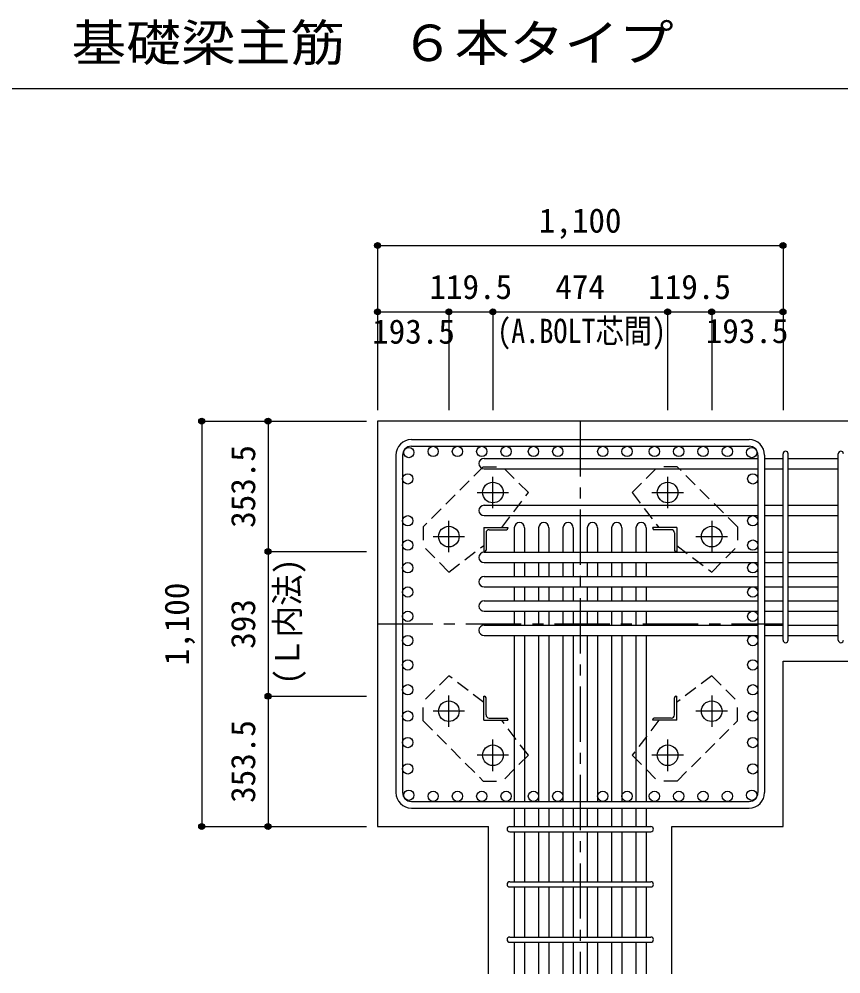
# Model space of a CAD drawing. Units: millimetres at full size, sheet at 1:30. Extents: x -5973 to 5954, y -4195 to 4201.
# Drawn here: x -970 to 1259, y -2625 to -33 of the extents above; entities that cross this region are included whole.
import ezdxf
from ezdxf.enums import TextEntityAlignment as Align

# ---------------------------------------------------------------- set-up
doc = ezdxf.new("R2010")
doc.units = ezdxf.units.MM
doc.header["$LTSCALE"] = 30
doc.header["$PDMODE"] = 32
doc.header["$PDSIZE"] = 15
doc.linetypes.add('CHAIN1', pattern=[8, 5, -1, 1, -1])
doc.linetypes.add('DASHED1', pattern=[1.8, 1.2, -0.6])
for name, color, linetype in [('0-1_躯体線', 2, 'Continuous'), ('0-2_アンカー、アングル', 4, 'Continuous'), ('0-3_立上り筋', 3, 'Continuous'), ('0-4_フープ筋', 7, 'Continuous'), ('0-5_基礎梁筋', 7, 'Continuous'), ('0-6_スタラップ筋', 7, 'Continuous'), ('0-7_文字', 4, 'Continuous'), ('0-9_プレート', 4, 'DASHED1'), ('0-D_寸法', 4, 'Continuous'), ('6-7_文字', 7, 'Continuous'), ('F-0_枠', 6, 'Continuous')]:
    doc.layers.add(name, color=color, linetype=linetype)
doc.styles.add('ＭＳ ゴシック', font='')
doc.styles.get('ＭＳ ゴシック').set_extended_font_data('MS Gothic')

msp = doc.modelspace()

# ---------------------------------------------------------------- linework, layer by layer
at = {"layer": '0-1_躯体線'}
for p, q in [((1502.44, -1124.89), (2.44, -1124.89)), ((2.44, -1124.89), (2.44, -2224.89)), ((1102.44, -1775.89), (1502.44, -1775.89)), ((1102.44, -2224.89), (1102.44, -1775.89)), ((2.44, -2224.89), (303.94, -2224.89)), ((303.94, -2624.89), (303.94, -2224.89))]:
    msp.add_line(p, q, dxfattribs=at)
msp.add_lwpolyline([(800.94, -2624.89), (800.94, -2224.89), (1102.44, -2224.89)], dxfattribs=at)
at = {"layer": '0-2_アンカー、アングル', "linetype": 'CHAIN1'}
for p, q in [((315.44, -1361.1), (315.44, -1275.59)), ((789.44, -1275.6), (789.44, -1361.09)), ((272.64, -1318.39), (358.14, -1318.39)), ((746.74, -1318.39), (832.24, -1318.39)), ((195.94, -1480.6), (195.94, -1395.09)), ((908.94, -1395.1), (908.94, -1480.59)), ((153.14, -1437.89), (238.64, -1437.89)), ((866.24, -1437.89), (951.74, -1437.89)), ((195.94, -1954.69), (195.94, -1869.2)), ((908.94, -1869.19), (908.94, -1954.7)), ((238.64, -1911.89), (153.14, -1911.89)), ((951.74, -1911.89), (866.24, -1911.89)), ((315.44, -2074.19), (315.44, -1988.7)), ((789.44, -1988.69), (789.44, -2074.2)), ((358.14, -2031.39), (272.64, -2031.39)), ((832.24, -2031.39), (746.74, -2031.39))]:
    msp.add_line(p, q, dxfattribs=at)
at = {"layer": '0-2_アンカー、アングル'}
for p, q in [((290.94, -1413.39), (355.94, -1413.39)), ((290.94, -1413.39), (290.94, -1478.39)), ((305.44, -1419.39), (351.94, -1419.39)), ((355.94, -1413.39), (355.94, -1415.39)), ((813.94, -1413.39), (748.94, -1413.39)), ((748.94, -1415.39), (748.94, -1413.39)), ((799.44, -1419.39), (752.94, -1419.39)), ((813.94, -1413.39), (813.94, -1478.39)), ((296.94, -1427.89), (296.94, -1474.39)), ((807.94, -1427.89), (807.94, -1474.39)), ((292.94, -1478.39), (290.94, -1478.39)), ((813.94, -1478.39), (811.94, -1478.39)), ((290.94, -1871.39), (292.94, -1871.39)), ((290.94, -1936.39), (290.94, -1871.39)), ((296.94, -1921.89), (296.94, -1875.39)), ((807.94, -1921.89), (807.94, -1875.39)), ((811.94, -1871.39), (813.94, -1871.39)), ((813.94, -1936.39), (813.94, -1871.39)), ((290.94, -1936.39), (355.94, -1936.39)), ((305.44, -1930.39), (351.94, -1930.39)), ((355.94, -1934.39), (355.94, -1936.39)), ((748.94, -1936.39), (748.94, -1934.39)), ((813.94, -1936.39), (748.94, -1936.39)), ((799.44, -1930.39), (752.94, -1930.39))]:
    msp.add_line(p, q, dxfattribs=at)
at = {"layer": '0-2_アンカー、アングル', "color": 3}
for centre in [(315.44, -1318.39), (789.44, -1318.39), (195.94, -1437.89), (908.94, -1437.89), (195.94, -1911.89), (908.94, -1911.89), (315.44, -2031.39), (789.44, -2031.39)]:
    msp.add_circle(centre, 28, dxfattribs=at)
at = {"layer": '0-2_アンカー、アングル'}
for centre, radius, start, end in [((305.44, -1427.89), 8.5, 90, 180), ((351.94, -1415.39), 4, 270, 0), ((752.94, -1415.39), 4, 180, 270), ((799.44, -1427.89), 8.5, 0, 90), ((292.94, -1474.39), 4, 270, 0), ((811.94, -1474.39), 4, 180, 270), ((292.94, -1875.39), 4, 0, 90), ((811.94, -1875.39), 4, 90, 180), ((305.44, -1921.89), 8.5, 180, 270), ((351.94, -1934.39), 4, 0, 90), ((752.94, -1934.39), 4, 90, 180), ((799.44, -1921.89), 8.5, 270, 0)]:
    msp.add_arc(centre, radius, start, end, dxfattribs=at)
at = {"layer": '0-3_立上り筋'}
for centre in [(87.37, -1209.82), (153.37, -1206.89), (219.37, -1206.89), (285.37, -1206.89), (351.37, -1206.89), (425.44, -1206.89), (491.44, -1206.89), (613.44, -1206.89), (679.44, -1206.89), (753.51, -1206.89), (819.51, -1206.89), (885.51, -1206.89), (951.51, -1206.89), (1017.51, -1209.82), (84.44, -1281.37), (1020.44, -1281.37), (84.44, -1395.11), (1020.44, -1395.11), (84.44, -1461.11), (1020.44, -1461.11), (84.44, -1522.39), (1020.44, -1522.39), (84.44, -1588.39), (1020.44, -1588.39), (84.44, -1654.39), (1020.44, -1654.39), (84.44, -1720.39), (1020.44, -1720.39), (84.44, -1786.39), (1020.44, -1786.39), (84.44, -1853.77), (1020.44, -1853.77), (84.44, -1925.32), (1020.44, -1925.32), (84.44, -1996.87), (1020.44, -1996.87), (84.44, -2068.42), (1020.44, -2068.42), (87.37, -2139.97), (153.37, -2142.89), (219.37, -2142.89), (285.37, -2142.89), (351.37, -2142.89), (425.44, -2142.89), (491.44, -2142.89), (613.44, -2142.89), (679.44, -2142.89), (753.51, -2142.89), (819.51, -2142.89), (885.51, -2142.89), (951.51, -2142.89), (1017.51, -2139.97)]:
    msp.add_circle(centre, 14, dxfattribs=at)
at = {"layer": '0-4_フープ筋'}
for p, q in [((94.44, -1174.89), (1010.44, -1174.89)), ((52.44, -1216.89), (52.44, -2132.89)), ((70.44, -1216.89), (70.44, -2132.89)), ((94.44, -1192.89), (1010.44, -1192.89)), ((1034.44, -1216.89), (1034.44, -2132.89)), ((1052.44, -1216.89), (1052.44, -2132.89)), ((94.44, -2156.89), (1010.44, -2156.89)), ((94.44, -2174.89), (1010.44, -2174.89))]:
    msp.add_line(p, q, dxfattribs=at)
for centre, radius, start, end in [((94.44, -1216.89), 42, 90, 180), ((1010.44, -1216.89), 42, 0, 90), ((94.44, -1216.89), 24, 90, 180), ((1010.44, -1216.89), 24, 0, 90), ((94.44, -2132.89), 42, 180, 270), ((94.44, -2132.89), 24, 180, 270), ((1010.44, -2132.89), 42, 270, 0), ((1010.44, -2132.89), 24, 270, 0)]:
    msp.add_arc(centre, radius, start, end, dxfattribs=at)
at = {"layer": '0-5_基礎梁筋'}
for p, q in [((291.44, -1225.82), (1034.44, -1225.82)), ((1052.44, -1225.82), (1102.44, -1225.82)), ((1116.44, -1225.82), (1252.44, -1225.82)), ((291.44, -1253.82), (1034.44, -1253.82)), ((1052.44, -1253.82), (1102.44, -1253.82)), ((1116.44, -1253.82), (1252.44, -1253.82)), ((291.44, -1353.11), (1034.44, -1353.11)), ((1052.44, -1353.11), (1102.44, -1353.11)), ((1116.44, -1353.11), (1252.44, -1353.11)), ((291.44, -1381.11), (1034.44, -1381.11)), ((1052.44, -1381.11), (1102.44, -1381.11)), ((1116.44, -1381.11), (1252.44, -1381.11)), ((373.44, -1413.89), (373.44, -1480.39)), ((401.44, -1413.89), (401.44, -1480.39)), ((439.44, -1413.89), (439.44, -1480.39)), ((467.44, -1413.89), (467.44, -1480.39)), ((505.44, -1413.89), (505.44, -1480.39)), ((533.44, -1413.89), (533.44, -1480.39)), ((571.44, -1413.89), (571.44, -1480.39)), ((599.44, -1413.89), (599.44, -1480.39)), ((637.44, -1413.89), (637.44, -1480.39)), ((665.44, -1413.89), (665.44, -1480.39)), ((703.44, -1413.89), (703.44, -1480.39)), ((731.44, -1413.89), (731.44, -1480.39)), ((291.44, -1480.39), (1034.44, -1480.39)), ((1052.44, -1480.39), (1102.44, -1480.39)), ((1116.44, -1480.39), (1252.44, -1480.39)), ((291.44, -1508.39), (1034.44, -1508.39)), ((373.44, -1508.39), (373.44, -1546.39)), ((401.44, -1508.39), (401.44, -1546.39)), ((439.44, -1508.39), (439.44, -1546.39)), ((467.44, -1508.39), (467.44, -1546.39)), ((505.44, -1508.39), (505.44, -1546.39)), ((533.44, -1508.39), (533.44, -1546.39)), ((571.44, -1508.39), (571.44, -1546.39)), ((599.44, -1508.39), (599.44, -1546.39)), ((637.44, -1508.39), (637.44, -1546.39)), ((665.44, -1508.39), (665.44, -1546.39)), ((703.44, -1508.39), (703.44, -1546.39)), ((731.44, -1508.39), (731.44, -1546.39)), ((1052.44, -1508.39), (1102.44, -1508.39)), ((1116.44, -1508.39), (1252.44, -1508.39)), ((291.44, -1546.39), (1034.44, -1546.39)), ((1052.44, -1546.39), (1102.44, -1546.39)), ((1116.44, -1546.39), (1252.44, -1546.39)), ((291.44, -1574.39), (1034.44, -1574.39)), ((373.44, -1574.39), (373.44, -1612.39)), ((401.44, -1574.39), (401.44, -1612.39)), ((439.44, -1574.39), (439.44, -1612.39)), ((467.44, -1574.39), (467.44, -1612.39)), ((505.44, -1574.39), (505.44, -1612.39)), ((533.44, -1574.39), (533.44, -1612.39)), ((571.44, -1574.39), (571.44, -1612.39)), ((599.44, -1574.39), (599.44, -1612.39)), ((637.44, -1574.39), (637.44, -1612.39)), ((665.44, -1574.39), (665.44, -1612.39)), ((703.44, -1574.39), (703.44, -1612.39)), ((731.44, -1574.39), (731.44, -1612.39)), ((1052.44, -1574.39), (1102.44, -1574.39)), ((1116.44, -1574.39), (1252.44, -1574.39)), ((291.44, -1612.39), (1034.44, -1612.39)), ((1052.44, -1612.39), (1102.44, -1612.39)), ((1116.44, -1612.39), (1252.44, -1612.39)), ((291.44, -1640.39), (1034.44, -1640.39)), ((373.44, -1640.39), (373.44, -1678.39)), ((401.44, -1640.39), (401.44, -1678.39)), ((439.44, -1640.39), (439.44, -1678.39)), ((467.44, -1640.39), (467.44, -1678.39)), ((505.44, -1640.39), (505.44, -1678.39)), ((533.44, -1640.39), (533.44, -1678.39)), ((571.44, -1640.39), (571.44, -1678.39)), ((599.44, -1640.39), (599.44, -1678.39)), ((637.44, -1640.39), (637.44, -1678.39)), ((665.44, -1640.39), (665.44, -1678.39)), ((703.44, -1640.39), (703.44, -1678.39)), ((731.44, -1640.39), (731.44, -1678.39)), ((1052.44, -1640.39), (1102.44, -1640.39)), ((1116.44, -1640.39), (1252.44, -1640.39)), ((291.44, -1678.39), (1034.44, -1678.39)), ((1052.44, -1678.39), (1102.44, -1678.39)), ((1116.44, -1678.39), (1252.44, -1678.39)), ((291.44, -1706.39), (1034.44, -1706.39)), ((373.44, -1706.39), (373.44, -2156.89)), ((401.44, -1706.39), (401.44, -2156.89)), ((439.44, -1706.39), (439.44, -2156.89)), ((467.44, -1706.39), (467.44, -2156.89)), ((505.44, -1706.39), (505.44, -2156.89)), ((533.44, -1706.39), (533.44, -2156.89)), ((571.44, -1706.39), (571.44, -2156.89)), ((599.44, -1706.39), (599.44, -2156.89)), ((637.44, -1706.39), (637.44, -2156.89)), ((665.44, -1706.39), (665.44, -2156.89)), ((703.44, -1706.39), (703.44, -2156.89)), ((731.44, -1706.39), (731.44, -2156.89)), ((1052.44, -1706.39), (1102.44, -1706.39)), ((1116.44, -1706.39), (1252.44, -1706.39)), ((373.44, -2174.89), (373.44, -2224.89)), ((401.44, -2174.89), (401.44, -2224.89)), ((439.44, -2174.89), (439.44, -2224.89)), ((467.44, -2174.89), (467.44, -2224.89)), ((505.44, -2174.89), (505.44, -2224.89)), ((533.44, -2174.89), (533.44, -2224.89)), ((571.44, -2174.89), (571.44, -2224.89)), ((599.44, -2174.89), (599.44, -2224.89)), ((637.44, -2174.89), (637.44, -2224.89)), ((665.44, -2174.89), (665.44, -2224.89)), ((703.44, -2174.89), (703.44, -2224.89)), ((731.44, -2174.89), (731.44, -2224.89)), ((373.44, -2238.89), (373.44, -2374.89)), ((401.44, -2238.89), (401.44, -2374.89)), ((439.44, -2238.89), (439.44, -2374.89)), ((467.44, -2238.89), (467.44, -2374.89)), ((505.44, -2238.89), (505.44, -2374.89)), ((533.44, -2238.89), (533.44, -2374.89)), ((571.44, -2238.89), (571.44, -2374.89)), ((599.44, -2238.89), (599.44, -2374.89)), ((637.44, -2238.89), (637.44, -2374.89)), ((665.44, -2238.89), (665.44, -2374.89)), ((703.44, -2238.89), (703.44, -2374.89)), ((731.44, -2238.89), (731.44, -2374.89)), ((373.44, -2388.89), (373.44, -2524.89)), ((401.44, -2388.89), (401.44, -2524.89)), ((439.44, -2388.89), (439.44, -2524.89)), ((467.44, -2388.89), (467.44, -2524.89)), ((505.44, -2388.89), (505.44, -2524.89)), ((533.44, -2388.89), (533.44, -2524.89)), ((571.44, -2388.89), (571.44, -2524.89)), ((599.44, -2388.89), (599.44, -2524.89)), ((637.44, -2388.89), (637.44, -2524.89)), ((665.44, -2388.89), (665.44, -2524.89)), ((703.44, -2388.89), (703.44, -2524.89)), ((731.44, -2388.89), (731.44, -2524.89)), ((373.44, -2538.89), (373.44, -2624.89)), ((401.44, -2538.89), (401.44, -2624.89)), ((439.44, -2538.89), (439.44, -2624.89)), ((467.44, -2538.89), (467.44, -2624.89)), ((505.44, -2538.89), (505.44, -2624.89)), ((533.44, -2538.89), (533.44, -2624.89)), ((571.44, -2538.89), (571.44, -2624.89)), ((599.44, -2538.89), (599.44, -2624.89)), ((637.44, -2538.89), (637.44, -2624.89)), ((665.44, -2538.89), (665.44, -2624.89)), ((703.44, -2538.89), (703.44, -2624.89)), ((731.44, -2538.89), (731.44, -2624.89))]:
    msp.add_line(p, q, dxfattribs=at)
for centre, start, end in [((291.44, -1239.82), 90, 270), ((291.44, -1367.11), 90, 270), ((387.44, -1413.89), 0, 180), ((453.44, -1413.89), 0, 180), ((519.44, -1413.89), 0, 180), ((585.44, -1413.89), 0, 180), ((651.44, -1413.89), 0, 180), ((717.44, -1413.89), 0, 180), ((291.44, -1494.39), 90, 270), ((291.44, -1560.39), 90, 270), ((291.44, -1626.39), 90, 270), ((291.44, -1692.39), 90, 270)]:
    msp.add_arc(centre, 14, start, end, dxfattribs=at)
at = {"layer": '0-6_スタラップ筋'}
for p, q in [((1102.44, -1718.89), (1102.44, -1213.32)), ((1116.44, -1718.89), (1116.44, -1213.32)), ((1252.44, -1718.89), (1252.44, -1213.32)), ((360.94, -2224.89), (743.94, -2224.89)), ((360.94, -2238.89), (743.94, -2238.89)), ((360.94, -2374.89), (743.94, -2374.89)), ((360.94, -2388.89), (743.94, -2388.89)), ((360.94, -2524.89), (743.94, -2524.89)), ((360.94, -2538.89), (743.94, -2538.89))]:
    msp.add_line(p, q, dxfattribs=at)
for centre, start, end in [((1109.44, -1213.32), 0, 180), ((1109.44, -1213.32), 0, 180), ((1109.44, -1213.32), 0, 180), ((1109.44, -1213.32), 0, 180), ((1259.44, -1213.32), 0, 180), ((1109.44, -1718.89), 180, 0), ((1109.44, -1718.89), 180, 0), ((1109.44, -1718.89), 180, 0), ((1109.44, -1718.89), 180, 0), ((1259.44, -1718.89), 180, 0), ((360.94, -2231.89), 90, 270), ((360.94, -2231.89), 90, 270), ((360.94, -2231.89), 90, 270), ((360.94, -2231.89), 90, 270), ((743.94, -2231.89), 270, 90), ((743.94, -2231.89), 270, 90), ((743.94, -2231.89), 270, 90), ((743.94, -2231.89), 270, 90), ((360.94, -2381.89), 90, 270), ((743.94, -2381.89), 270, 90), ((360.94, -2531.89), 90, 270), ((743.94, -2531.89), 270, 90)]:
    msp.add_arc(centre, 7, start, end, dxfattribs=at)
at = {"layer": '0-9_プレート'}
for p, q in [((289.31, -1248.43), (125.97, -1411.77)), ((289.31, -1248.43), (341.63, -1248.43)), ((411.62, -1318.41), (341.63, -1248.43)), ((693.25, -1318.42), (763.24, -1248.43)), ((815.57, -1248.43), (763.24, -1248.43)), ((978.91, -1411.77), (815.57, -1248.43)), ((339.24, -1413.4), (411.62, -1318.41)), ((693.25, -1318.42), (765.64, -1413.4)), ((125.97, -1411.77), (125.97, -1464.09)), ((978.91, -1411.77), (978.91, -1464.09)), ((195.96, -1534.08), (125.97, -1464.09)), ((195.96, -1534.08), (290.94, -1461.7)), ((813.94, -1461.7), (908.92, -1534.08)), ((908.92, -1534.08), (978.91, -1464.09)), ((195.96, -1815.71), (125.97, -1885.7)), ((290.94, -1888.09), (195.96, -1815.71)), ((908.92, -1815.71), (813.93, -1888.09)), ((908.92, -1815.71), (978.91, -1885.7)), ((125.97, -1938.02), (125.97, -1885.7)), ((978.91, -1938.02), (978.91, -1885.7)), ((125.97, -1938.02), (289.31, -2101.36)), ((411.62, -2031.37), (339.24, -1936.39)), ((765.64, -1936.39), (693.25, -2031.38)), ((815.57, -2101.36), (978.91, -1938.02)), ((411.62, -2031.37), (341.63, -2101.36)), ((693.25, -2031.38), (763.24, -2101.36)), ((289.31, -2101.36), (341.63, -2101.36)), ((815.57, -2101.36), (763.24, -2101.36))]:
    msp.add_line(p, q, dxfattribs=at)
at = {"layer": '0-D_寸法'}
for p, q in [((2.44, -647.85), (1102.44, -647.85)), ((2.44, -647.85), (2.44, -827.85)), ((2.44, -647.85), (2.44, -827.85)), ((2.44, -647.85), (1102.44, -647.85)), ((1102.44, -647.85), (1102.44, -827.85)), ((2.44, -827.85), (195.94, -827.85)), ((2.44, -827.85), (2.44, -1094.89)), ((195.94, -827.85), (195.94, -1094.89)), ((195.94, -827.85), (315.44, -827.85)), ((315.44, -827.85), (315.44, -1094.89)), ((315.44, -827.85), (789.44, -827.85)), ((789.44, -827.85), (789.44, -1094.89)), ((789.44, -827.85), (908.94, -827.85)), ((908.94, -827.85), (908.94, -1094.89)), ((908.94, -827.85), (1102.44, -827.85)), ((1102.44, -827.85), (1102.44, -1094.89)), ((1102.44, -827.85), (1102.44, -1094.89)), ((-474.6, -1124.89), (-474.6, -2224.89)), ((-474.6, -1124.89), (-294.6, -1124.89)), ((-474.6, -1124.89), (-294.6, -1124.89)), ((-474.6, -1124.89), (-474.6, -2224.89)), ((-294.6, -1124.89), (-294.6, -1478.39)), ((-294.6, -1124.89), (-27.56, -1124.89)), ((-294.6, -1478.39), (-27.56, -1478.39)), ((-294.6, -1478.39), (-294.6, -1871.39)), ((-294.6, -1871.39), (-27.56, -1871.39)), ((-294.6, -1871.39), (-294.6, -2224.89)), ((-474.6, -2224.89), (-294.6, -2224.89)), ((-294.6, -2224.89), (-27.56, -2224.89)), ((-294.6, -2224.89), (-27.56, -2224.89))]:
    msp.add_line(p, q, dxfattribs=at)
at = {"layer": '0-D_寸法', "linetype": 'CHAIN1'}
for p, q in [((552.44, -1124.89), (552.44, -2624.89)), ((2.44, -1674.89), (1102.44, -1674.89))]:
    msp.add_line(p, q, dxfattribs=at)
at = {"layer": '0-D_寸法'}
for centre, radius in [((2.44, -647.85), 8), ((2.44, -647.85), 7.2), ((2.44, -647.85), 6.4), ((2.44, -647.85), 5.6), ((2.44, -647.85), 4.8), ((2.44, -647.85), 4), ((2.44, -647.85), 3.2), ((2.44, -647.85), 2.4), ((2.44, -647.85), 1.6), ((2.44, -647.85), 0.8), ((1102.44, -647.85), 8), ((1102.44, -647.85), 7.2), ((1102.44, -647.85), 6.4), ((1102.44, -647.85), 5.6), ((1102.44, -647.85), 4.8), ((1102.44, -647.85), 4), ((1102.44, -647.85), 3.2), ((1102.44, -647.85), 2.4), ((1102.44, -647.85), 1.6), ((1102.44, -647.85), 0.8), ((2.44, -827.85), 8), ((2.44, -827.85), 7.2), ((2.44, -827.85), 6.4), ((2.44, -827.85), 5.6), ((2.44, -827.85), 4.8), ((2.44, -827.85), 4), ((2.44, -827.85), 3.2), ((2.44, -827.85), 2.4), ((2.44, -827.85), 1.6), ((2.44, -827.85), 0.8), ((195.94, -827.85), 8), ((195.94, -827.85), 7.2), ((195.94, -827.85), 6.4), ((195.94, -827.85), 5.6), ((195.94, -827.85), 4.8), ((195.94, -827.85), 4), ((195.94, -827.85), 3.2), ((195.94, -827.85), 2.4), ((195.94, -827.85), 1.6), ((195.94, -827.85), 0.8), ((315.44, -827.85), 8), ((315.44, -827.85), 7.2), ((315.44, -827.85), 6.4), ((315.44, -827.85), 5.6), ((315.44, -827.85), 4.8), ((315.44, -827.85), 4), ((315.44, -827.85), 3.2), ((315.44, -827.85), 2.4), ((315.44, -827.85), 1.6), ((315.44, -827.85), 0.8), ((789.44, -827.85), 8), ((789.44, -827.85), 7.2), ((789.44, -827.85), 6.4), ((789.44, -827.85), 5.6), ((789.44, -827.85), 4.8), ((789.44, -827.85), 4), ((789.44, -827.85), 3.2), ((789.44, -827.85), 2.4), ((789.44, -827.85), 1.6), ((789.44, -827.85), 0.8), ((908.94, -827.85), 8), ((908.94, -827.85), 7.2), ((908.94, -827.85), 6.4), ((908.94, -827.85), 5.6), ((908.94, -827.85), 4.8), ((908.94, -827.85), 4), ((908.94, -827.85), 3.2), ((908.94, -827.85), 2.4), ((908.94, -827.85), 1.6), ((908.94, -827.85), 0.8), ((1102.44, -827.85), 8), ((1102.44, -827.85), 7.2), ((1102.44, -827.85), 6.4), ((1102.44, -827.85), 5.6), ((1102.44, -827.85), 4.8), ((1102.44, -827.85), 4), ((1102.44, -827.85), 3.2), ((1102.44, -827.85), 2.4), ((1102.44, -827.85), 1.6), ((1102.44, -827.85), 0.8), ((-474.6, -1124.89), 8), ((-474.6, -1124.89), 7.2), ((-474.6, -1124.89), 6.4), ((-474.6, -1124.89), 5.6), ((-474.6, -1124.89), 4.8), ((-474.6, -1124.89), 4), ((-474.6, -1124.89), 3.2), ((-474.6, -1124.89), 2.4), ((-474.6, -1124.89), 1.6), ((-474.6, -1124.89), 0.8), ((-294.6, -1124.89), 8), ((-294.6, -1124.89), 7.2), ((-294.6, -1124.89), 6.4), ((-294.6, -1124.89), 5.6), ((-294.6, -1124.89), 4.8), ((-294.6, -1124.89), 4), ((-294.6, -1124.89), 3.2), ((-294.6, -1124.89), 2.4), ((-294.6, -1124.89), 1.6), ((-294.6, -1124.89), 0.8), ((-294.6, -1478.39), 8), ((-294.6, -1478.39), 7.2), ((-294.6, -1478.39), 6.4), ((-294.6, -1478.39), 5.6), ((-294.6, -1478.39), 4.8), ((-294.6, -1478.39), 4), ((-294.6, -1478.39), 3.2), ((-294.6, -1478.39), 2.4), ((-294.6, -1478.39), 1.6), ((-294.6, -1478.39), 0.8), ((-294.6, -1871.39), 8), ((-294.6, -1871.39), 7.2), ((-294.6, -1871.39), 6.4), ((-294.6, -1871.39), 5.6), ((-294.6, -1871.39), 4.8), ((-294.6, -1871.39), 4), ((-294.6, -1871.39), 3.2), ((-294.6, -1871.39), 2.4), ((-294.6, -1871.39), 1.6), ((-294.6, -1871.39), 0.8), ((-474.6, -2224.89), 8), ((-474.6, -2224.89), 7.2), ((-474.6, -2224.89), 6.4), ((-474.6, -2224.89), 5.6), ((-474.6, -2224.89), 4.8), ((-474.6, -2224.89), 4), ((-474.6, -2224.89), 3.2), ((-474.6, -2224.89), 2.4), ((-474.6, -2224.89), 1.6), ((-474.6, -2224.89), 0.8), ((-294.6, -2224.89), 8), ((-294.6, -2224.89), 7.2), ((-294.6, -2224.89), 6.4), ((-294.6, -2224.89), 5.6), ((-294.6, -2224.89), 4.8), ((-294.6, -2224.89), 4), ((-294.6, -2224.89), 3.2), ((-294.6, -2224.89), 2.4), ((-294.6, -2224.89), 1.6), ((-294.6, -2224.89), 0.8)]:
    msp.add_circle(centre, radius, dxfattribs=at)
at = {"layer": '0-D_寸法', "color": 7}
for p in [(2.44, -647.85), (1102.44, -647.85), (2.44, -827.85), (195.94, -827.85), (315.44, -827.85), (789.44, -827.85), (908.94, -827.85), (1102.44, -827.85), (-474.6, -1124.89), (-294.6, -1124.89), (-294.6, -1478.39), (-294.6, -1871.39), (-474.6, -2224.89), (-294.6, -2224.89)]:
    msp.add_point(p, dxfattribs=at)
at = {"layer": 'F-0_枠', "color": 2}
msp.add_line((-5972.88, -222.05), (3723.6, -222.05), dxfattribs=at)

# ---------------------------------------------------------------- texts
at = {"layer": '0-7_文字', "style": 'ＭＳ ゴシック', "width": 0.85}
msp.add_text('(A.BOLT芯間)', height=65.98, dxfattribs=at).set_placement((326.92, -932.62), align=Align.BOTTOM_LEFT)
at = {"layer": '0-7_文字', "style": 'ＭＳ ゴシック', "width": 0.95}
msp.add_text('(Ｌ内法)', height=65.98, rotation=90, dxfattribs=at).set_placement((-189.55, -1839.49), align=Align.BOTTOM_LEFT)
at = {"layer": '0-D_寸法', "style": 'ＭＳ ゴシック'}
for s, p in [('1,100', (439.94, -632.85)), ('119.5', (143.19, -812.85)), ('474', (484.94, -812.85)), ('119.5', (736.69, -812.85)), ('193.5', (-12.15, -934.1)), ('193.5', (892.69, -932.56))]:
    msp.add_text(s, height=65.98, dxfattribs=at).set_placement(p, align=Align.BOTTOM_LEFT)
for s, p in [('353.5', (-309.6, -1414.14)), ('1,100', (-489.6, -1787.39)), ('393', (-309.6, -1742.39)), ('353.5', (-309.6, -2160.64))]:
    msp.add_text(s, height=65.98, rotation=90, dxfattribs=at).set_placement(p, align=Align.BOTTOM_LEFT)
at = {"layer": '6-7_文字', "color": 2, "style": 'ＭＳ ゴシック', "width": 1.1}
msp.add_text('\u3000\u3000基礎梁主筋\u3000６本タイプ', height=98.97, dxfattribs=at).set_placement((-1124.64, -177.05), align=Align.BOTTOM_LEFT)

doc.saveas('drawing.dxf')
